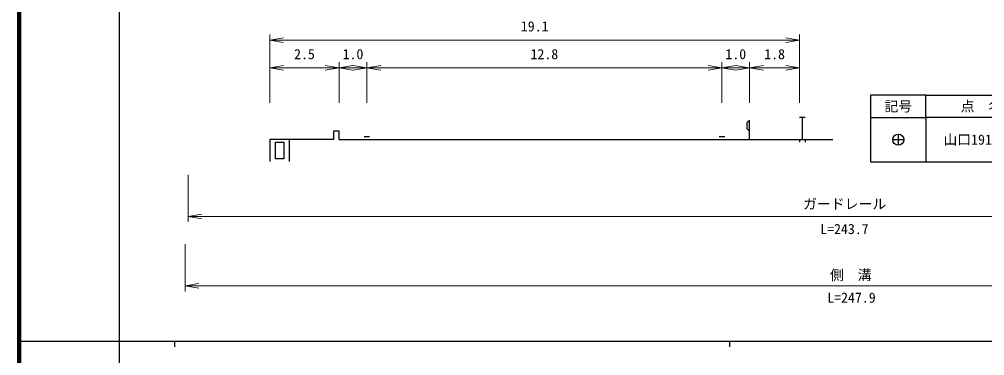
# Model space of a CAD drawing. Units: millimetres at full size, sheet at 1:1000, with parts at other scales. Extents: x 40000 to 680000, y 20000 to 380000.
# Drawn here: x 40000 to 214030, y 202409 to 263000 of the extents above; entities that cross this region are included whole.
import ezdxf
from ezdxf.enums import TextEntityAlignment as Align

# ---------------------------------------------------------------- set-up
doc = ezdxf.new("R2010")
doc.units = ezdxf.units.MM
doc.header["$LTSCALE"] = 1000
for name, color, linetype, lineweight in [('M-BGD', 7, 'Continuous', 25), ('M-BMK-SRVR', 3, 'Continuous', 25), ('M-STR-HTXT', 7, 'Continuous', 13), ('M-TTL', 2, 'Continuous', 140), ('M-TTL-BAND', 7, 'Continuous', 25)]:
    doc.layers.add(name, color=color, linetype=linetype, lineweight=lineweight)
doc.styles.add('ＭＳ ゴシック', font='')
doc.styles.get('ＭＳ ゴシック').set_extended_font_data('MS Gothic')

# ---------------------------------------------------------------- blocks, each defined once
blk = doc.blocks.new('open_arrow')
at = {"color": 0, "linetype": 'Continuous', "lineweight": -2}
blk.add_lwpolyline([(7.5, 1.25), (0, 0), (7.5, -1.25)], dxfattribs=at)

msp = doc.modelspace()

# ---------------------------------------------------------------- linework, layer by layer
at = {"layer": 'M-BGD'}
for p, q in [((171657, 244862), (171157, 244362)), ((171157, 244362), (171157, 243362)), ((171657, 241362), (171657, 244862)), ((180657, 245362), (181657, 245362)), ((181157, 241362), (181157, 245362)), ((97657, 242862), (96657, 242862)), ((96657, 242862), (96657, 241362)), ((97657, 241362), (97657, 242862)), ((171157, 243362), (171657, 242862)), ((96657, 241362), (85157, 241362)), ((85157, 241362), (85157, 237362)), ((86157, 240862), (87657, 240862)), ((86157, 237862), (86157, 240862)), ((87657, 240862), (87657, 237862)), ((88657, 241362), (88657, 237362)), ((97657, 241362), (102657, 241362)), ((102157, 241862), (103157, 241862)), ((102657, 241362), (166657, 241362)), ((166157, 241862), (167157, 241862)), ((166657, 241362), (171657, 241362)), ((171657, 241362), (180657, 241362)), ((180657, 241362), (180657, 240862)), ((180657, 241362), (181657, 241362)), ((181657, 241362), (181657, 240862)), ((181657, 241362), (186657, 241362)), ((87657, 237862), (86157, 237862))]:
    msp.add_line(p, q, dxfattribs=at)
at = {"layer": 'M-BMK-SRVR'}
for p, q in [((203448, 249332), (193448, 249332)), ((193448, 249332), (193448, 245332)), ((203448, 245332), (203448, 249332)), ((203448, 249332), (223448, 249332)), ((193448, 245332), (203448, 245332)), ((193448, 245332), (193448, 237332)), ((223448, 245332), (203448, 245332)), ((203448, 245332), (203448, 237332)), ((198448, 242332), (198448, 240332)), ((197448, 241332), (199448, 241332)), ((193448, 237332), (203448, 237332)), ((203448, 237332), (223448, 237332))]:
    msp.add_line(p, q, dxfattribs=at)
msp.add_circle((198448, 241332), 1000, dxfattribs=at)
at = {"layer": 'M-STR-HTXT'}
for p, q in [((85157, 247974), (85157, 260265)), ((180657, 247974), (180657, 260265)), ((85157, 259265), (180657, 259265)), ((85157, 254265), (97657, 254265)), ((97657, 247974), (97657, 255265)), ((97657, 254265), (102657, 254265)), ((102657, 247974), (102657, 255265)), ((102657, 254265), (166657, 254265)), ((166657, 247974), (166657, 255265)), ((166657, 254265), (171657, 254265)), ((171657, 247974), (171657, 255265)), ((171657, 254265), (180657, 254265)), ((70429, 235000), (70429, 226500)), ((70429, 227500), (306895, 227500)), ((69870, 222500), (69870, 214000)), ((69870, 215000), (310299, 215000))]:
    msp.add_line(p, q, dxfattribs=at)
at = {"layer": 'M-TTL'}
msp.add_line((40000, 380000), (40000, 20000), dxfattribs=at)
at = {"layer": 'M-TTL-BAND'}
for p, q in [((58000, 370000), (58000, 20000)), ((40000, 205000), (579000, 205000)), ((68000, 205000), (68000, 204000)), ((168000, 205000), (168000, 204000))]:
    msp.add_line(p, q, dxfattribs=at)

# ---------------------------------------------------------------- block references
at = {"layer": 'M-STR-HTXT', "xscale": 333, "yscale": 333}
for p in [(85157, 259265), (85157, 254265), (97657, 254265), (102657, 254265), (166657, 254265), (171657, 254265), (70429, 227500), (69870, 215000)]:
    msp.add_blockref('open_arrow', p, dxfattribs=at)
at = {"layer": 'M-STR-HTXT', "xscale": 333, "yscale": 333, "rotation": 180}
for p in [(180657, 259265), (97657, 254265), (102657, 254265), (166657, 254265), (171657, 254265), (180657, 254265)]:
    msp.add_blockref('open_arrow', p, dxfattribs=at)

# ---------------------------------------------------------------- texts
at = {"layer": 'M-BMK-SRVR', "style": 'ＭＳ ゴシック'}
for s, p in [('記号', (198448, 247332)), ('点\u3000名', (213448, 247332)), ('山口191-7-2', (213448, 241332))]:
    msp.add_text(s, height=1833, dxfattribs=at).set_placement(p, align=Align.MIDDLE_CENTER)
at = {"layer": 'M-STR-HTXT', "style": 'ＭＳ ゴシック'}
for s, p in [('19.1', (132907, 260265)), ('2.5', (91407, 255265)), ('1.0', (100157, 255265)), ('12.8', (134657, 255265)), ('1.0', (169157, 255265)), ('1.8', (176157, 255265)), ('L=243.7', (188747, 223762)), ('L=247.9', (190017, 211400))]:
    msp.add_text(s, height=1833, dxfattribs=at).set_placement(p, align=Align.BOTTOM_CENTER)
for s, p in [('ガードレール', (188791, 229750)), ('側\u3000溝', (189885, 216948))]:
    msp.add_text(s, height=1833, dxfattribs=at).set_placement(p, align=Align.MIDDLE_CENTER)

doc.saveas('drawing.dxf')
